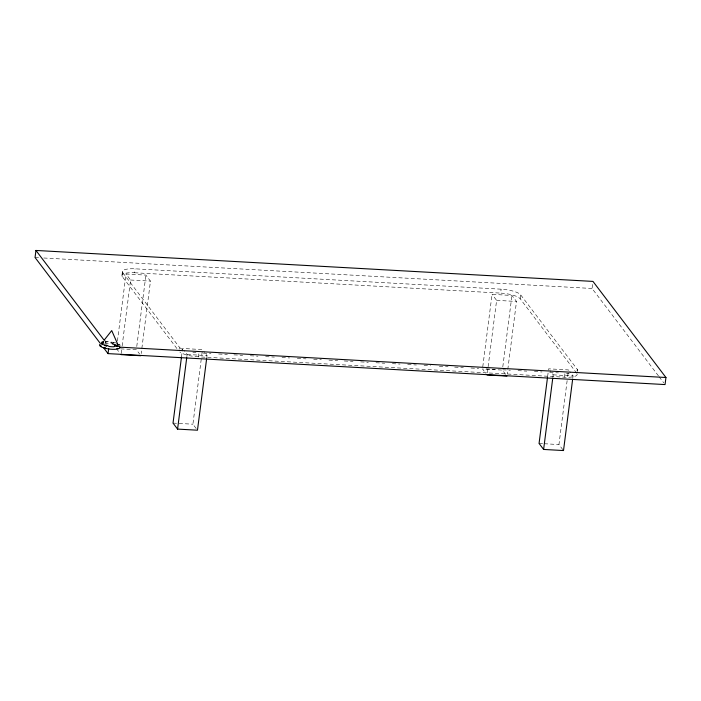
<?xml version="1.0" encoding="UTF-8"?>
<svg xmlns="http://www.w3.org/2000/svg" width="701" height="701" viewBox="0 0 701 701"><rect width="100%" height="100%" fill="white"/><g stroke="black" fill="none" stroke-linecap="round" stroke-linejoin="round"><path stroke-width="0.53" stroke-dasharray="3.5 2.63" d="M122.447 271.462L121.939 275.388M105.492 342.623L105.72 340.835L105.395 342.228M113.036 344.98C111.634 340.213 118.215 344.594 113.08 342.754M176.924 348.546L122.333 276.676L122.833 272.75A16.447 4.451 7.3 0 1 135.1 268.825L501.136 289.18A16.447 4.451 7.3 0 1 520.694 294.867L577.265 369.339A16.447 4.451 7.3 0 1 577.16 371.442M117.426 341.054L126.014 274.003L145.913 275.107L150.47 281.119L141.19 353.576M121.159 353.549L121.992 347.056M122.132 345.979L130.579 280.014L126.014 274.003M122.333 276.676A16.447 4.451 7.3 0 1 134.592 272.759L135.1 268.825M136.765 346.487L145.913 275.107M179.141 349.186L179.395 347.223L122.833 272.75M181.471 357.124L182.584 348.476L202.475 349.58L201.502 357.151M186.869 356.643L187.141 354.487L183.881 350.193M577.16 374.124A16.447 4.451 7.3 0 1 564.489 377.182L198.453 356.835L198.961 352.91M196.175 428.486L192.915 424.201L201.362 358.237M206.76 357.755L207.032 355.591L203.781 351.297M482.77 366.807L492.049 294.35L511.949 295.463L516.506 301.465L507.226 373.922M487.335 372.809L496.615 300.361L492.049 294.35M576.757 373.265L520.195 298.792A16.447 4.451 7.3 0 0 500.628 293.106L501.136 289.18M502.801 366.833L511.949 295.463M520.195 298.792L520.694 294.867M547.647 376.393L548.62 368.822L568.511 369.926L567.538 377.497M552.896 376.989L553.177 374.833L549.917 370.54M564.489 377.182L564.997 373.256M562.859 449.7L558.951 444.548L567.398 378.584M572.796 378.102L573.067 375.938L569.817 371.644M577.011 371.302L577.265 369.339M658.467 375.911L592.065 288.479L592.704 283.432M105.01 341.405L114.386 342.438M35.05 257.512L39.422 257.758M43.786 258.003L592.065 288.479M134.592 272.759L500.628 293.106M130.579 280.014L150.47 281.119M496.615 300.361L516.506 301.465M203.334 353.155L210.983 353.576M218.624 354.005L227.369 354.487M233.924 354.855L242.669 355.337M250.318 355.766L257.959 356.187M265.609 356.616L274.354 357.098M282.004 357.528L289.653 357.948M297.294 358.377L306.039 358.859M313.689 359.289L321.338 359.709M328.988 360.139L337.724 360.621M344.279 360.989L353.024 361.471M360.673 361.9L368.323 362.321M375.973 362.75L384.709 363.232M392.358 363.661L400.008 364.082M407.658 364.511L416.394 364.993M424.044 365.423L430.598 365.791M439.343 366.272L448.079 366.754M454.642 367.122L463.379 367.613M471.028 368.034L478.678 368.463M486.328 368.884L495.064 369.374M502.713 369.795L510.363 370.224M518.013 370.645L526.749 371.136M534.399 371.556L542.048 371.986M549.698 372.406L558.443 372.897M120.651 348.853L136.353 349.729L139.613 354.023M187.141 354.487L207.032 355.591M553.177 374.833L573.067 375.938M173.024 423.097L192.915 424.201M539.06 443.444L543.249 443.672M544.291 443.733L558.951 444.548M115.236 342.666L116.042 342.92M659.124 376.779L663.733 382.842M505.649 374.369L502.389 370.075L482.498 368.971L485.749 373.256M116.462 348.625L119.713 352.91M104.992 341.343L106.307 343.078M198.453 356.835A16.447 4.451 7.3 0 1 179.824 352.033M196 352.673A16.447 4.451 7.3 0 1 192.845 352.244M182.847 349.527A16.447 4.451 7.3 0 1 179.395 347.223M569.23 373.318A16.447 4.451 7.3 0 1 566.408 373.318M104.773 343.253A10.278 2.786 7.3 0 1 113.238 344.086M113.431 343.472A2.471 0.666 7.3 0 1 111.923 342.824A2.716 0.736 7.3 0 0 111.257 342.412L110.644 342.219A1.866 0.508 7.3 0 0 109.803 342.07A8.228 2.226 7.3 0 0 106.613 341.886A1.866 0.508 7.3 0 0 105.869 341.957L105.509 342.097A2.716 0.736 7.3 0 0 105.448 342.465A2.471 0.666 7.3 0 1 105.036 342.947"/><path stroke-width="1.05" d="M103.433 347.547L108.033 353.611L665.047 384.569L665.95 377.506L592.967 281.408L35.953 250.45L35.05 257.512L100.147 343.218M108.033 353.611L108.681 348.555M181.471 357.124L173.024 423.097L177.581 429.1L197.48 430.204L206.62 358.833M177.581 429.1L186.729 357.729M547.507 377.48L539.06 443.444L543.617 449.446L563.508 450.55L572.656 379.18M543.617 449.446L552.765 378.076M103.485 342.035L102.364 344.252L100.865 343.876L103.406 341.869M100.611 345.593L101.294 346.11M104.467 339.757L111.722 330.583L118.057 345.006M114.342 346.609L114.053 346.706A1.866 0.508 7.3 0 1 113.378 346.776L113.299 346.776A8.228 2.226 7.3 0 1 110.118 346.592A1.866 0.508 7.3 0 1 109.268 346.434L108.664 346.241A2.716 0.736 7.3 0 1 107.998 345.83A2.471 0.666 7.3 0 0 105.132 344.997A2.716 0.736 7.3 0 1 103.739 344.813L103.082 344.638A1.866 0.508 7.3 0 1 102.539 344.393L102.364 344.252M114.736 345.269L115.236 344.971L113.772 344.55M104.677 347.319L104.177 347.617L105.641 348.038M116.901 348.669L117.821 348.371M119.862 347.144L665.95 377.506M121.019 354.627L140.91 355.731M487.055 374.974L506.946 376.078M103.222 342.009L101.829 342.123L102.854 342.631M116.681 343.972L116.83 344.025A1.866 0.508 7.3 0 1 117.374 344.27L117.409 344.296A8.228 2.226 7.3 0 1 118.119 345.251A1.866 0.508 7.3 0 1 117.926 345.462L117.488 345.575A2.716 0.736 7.3 0 1 116.27 345.619A2.471 0.666 7.3 0 0 114.473 346.189A2.716 0.736 7.3 0 1 114.412 346.566M119.144 344.401L119.95 345.278M35.953 250.45L104.335 340.476M101.82 343.534L101.794 343.402A1.866 0.508 7.3 0 1 101.987 343.192L102.425 343.078A2.716 0.736 7.3 0 1 103.336 343.034M119.407 346.574A10.278 2.786 7.3 0 1 110.031 349.133A10.278 2.786 7.3 0 1 99.822 344.428M114.202 344.314A10.278 2.786 7.3 0 1 115.13 344.559M104.58 345.418L106.832 345.908L104.58 345.418M115.84 346.04L118.083 346.539L115.84 346.04"/></g></svg>
